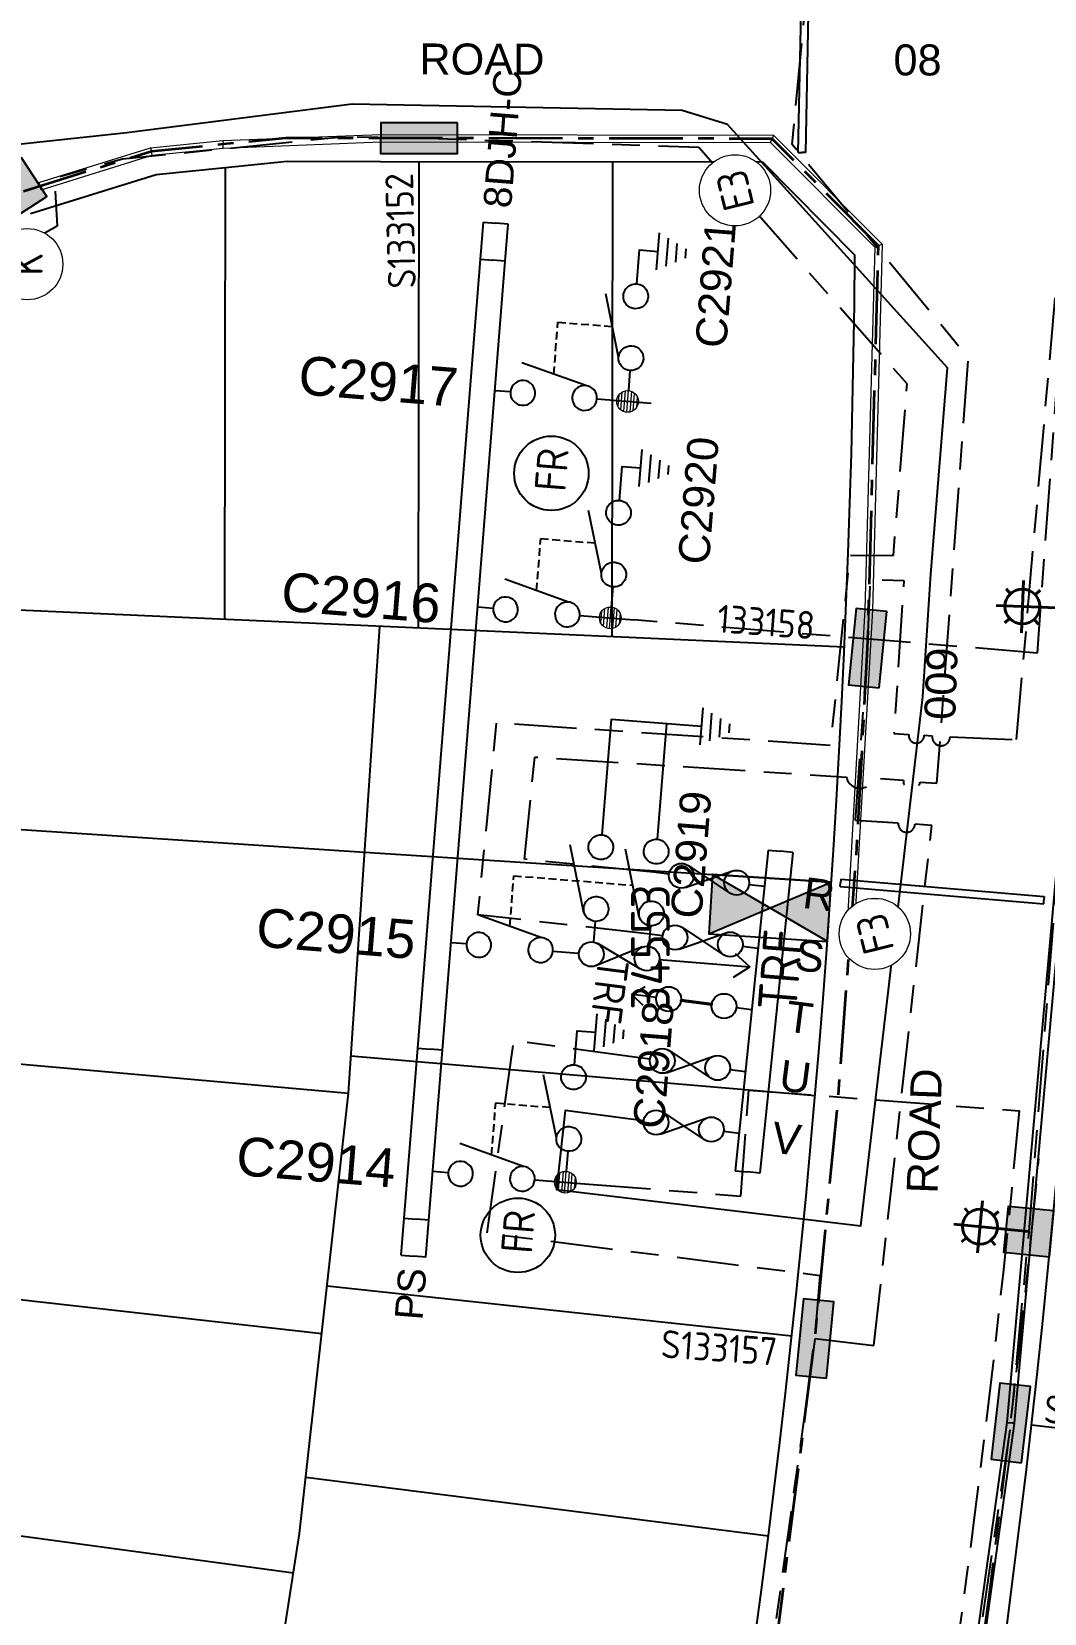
# Model space of a CAD drawing. Extents: x 294483 to 298733, y 6233899 to 6239242.
# Drawn here: x 296331.7 to 296397, y 6236305.3 to 6236407.4 of the extents above; entities that cross this region are included whole.
import ezdxf
from ezdxf.enums import TextEntityAlignment as Align

# ---------------------------------------------------------------- set-up
doc = ezdxf.new("R2010")
doc.units = 0
for name, pattern in [('A', [0]), ('Cable Exist UG', [8.2, 4, -1.2, 1.8, -1.2]), ('CENTERX2', [4, 2.5, -0.5, 0.5, -0.5]), ('DASHED', [0.75, 0.5, -0.25]), ('IECLCENT', [15.5, 9.5, -2, 2, -2])]:
    doc.linetypes.add(name, pattern=pattern)
for name, color, linetype in [('_User Duct ID', 3, 'Continuous'), ('_User_LV_Exist', 7, 'Continuous'), ('Duct_SP_EXT', 7, 'Continuous'), ('Equip_HV_EXT', 7, 'Continuous'), ('Equip_HV_NEW', 2, 'Continuous'), ('Equip_LV_EXT', 7, 'Continuous'), ('Equip_SP_SL_EXT', 7, 'Continuous'), ('Mains_LV_NEW_T84', 2, 'Continuous'), ('Notes', 7, 'Continuous'), ('Notes_LV_MISC', 7, 'Continuous'), ('Sub_LV_EXT', 7, 'Continuous'), ('Sub_SP_EXT', 7, 'Continuous'), ('SupportsUG_SP_LV_SL_EXT', 7, 'Continuous'), ('UG_Details_SP_MISC', 7, 'Continuous')]:
    doc.layers.add(name, color=color, linetype=linetype)
doc.layers.add('Mains_HV_EXT', color=1, linetype='Continuous', lineweight=25, true_color=0xff0000)
doc.styles.add('ARIAL', font='arial.ttf', dxfattribs={"height": 2})
doc.styles.add('COLUMN_LABEL', font='arial.ttf')
doc.styles.add('iecARIAL', font='arial.ttf', dxfattribs={"height": 2})
doc.styles.add('iecISOCP', font='isocp.shx')
doc.styles.add('IESYMBOL1', font='isocp.shx')
doc.styles.add('POLE_LABEL', font='arial.ttf')
doc.styles.get("Standard").update_dxf_attribs({"font": 'isocp.shx'})
doc.styles.add('SWG_LABEL', font='arial.ttf', dxfattribs={"height": 2})
doc.styles.add('SWITCH_LABEL', font='arial.ttf', dxfattribs={"height": 2.5})
doc.linetypes.add('Cable New UG', pattern='A,7,-0.25,["x",Standard,S=2,R=0,X=0.2,Y=-0.8],-2.1', length=9.35)

# ---------------------------------------------------------------- blocks, each defined once
blk = doc.blocks.new('*U20')
for points in [[(0, 0), (-4.18, -0.96), (-3.28, 2.77)], [(0, 0), (3.28, -2.77), (4.18, 0.96)]]:
    blk.add_hatch(color=256).paths.add_polyline_path(points)
for p, q in [((3.28, -2.77), (-3.28, 2.77)), ((-4.18, -0.96), (4.18, 0.96))]:
    blk.add_line(p, q)
blk.add_lwpolyline([(4.18, 0.96), (-3.28, 2.77), (-4.18, -0.96), (3.28, -2.77)], close=True)
for tag, height, flags, p in [('ASSET_NUM', 2.5, 8, (2, 2)), ('STREET_CODE', 0.2, 9, (1.5, 0)), ('CONSTRUCTED_VOLTAGE', 0.2, 9, (1.5, -0.2)), ('NO_PHASES', 0.2, 9, (1.5, -0.4)), ('OPERATING_VOLTAGE', 0.2, 9, (1.5, -0.6)), ('ORIENTATION', 0.2, 9, (1.5, -0.8)), ('OWNED_BY', 0.2, 9, (1.5, -1)), ('SECONDARY_VOLTAGE', 0.2, 9, (1.5, -1.6)), ('STATE', 0.2, 9, (1.5, -1.8)), ('OPERATED_BY', 0.2, 9, (1.5, -1.2)), ('MAINTAINED_BY', 0.2, 9, (1.5, -1.4)), ('PARENT', 0.2, 9, (1.5, -2)), ('SUBSTATION_TYPE', 0.2, 9, (1.5, -2.2)), ('STREETNAME', 0.2, 9, (1.5, -3)), ('USAGE', 0.2, 9, (1.5, -2.4)), ('LEGEND', 0.2, 9, (1.5, -2.6)), ('LOCATION', 0.2, 9, (1.5, -2.8)), ('SUBURB', 0.2, 9, (1.5, -3.2)), ('Z', 0.2, 1, (1.5, -3.6)), ('NOTES', 0.2, 9, (1.5, -3.4))]:
    blk.add_attdef(tag, text='', height=height, dxfattribs=dict(flags=flags)).set_placement(p, align=Align.MIDDLE_LEFT)
blk = doc.blocks.new('SWG_SIE_TRF_NOES_NEW')
for p, q in [((7.01, 0.8), (2.79, 1.95)), ((14.68, 0), (20.54, 0))]:
    blk.add_line(p, q)
at = {"linetype": 'DASHED'}
blk.add_lwpolyline([(4.9, 1.38), (4.9, 4.64), (12.61, 4.64)], dxfattribs=at)
for points in [[(2.2, 0.01), (1.2, 0.01)], [(19.54, -0.75), (20.54, 0), (19.54, 0.75)], [(7.8, 0), (9.45, 0)]]:
    blk.add_lwpolyline(points)
for points in [[(3, -0.79, 1), (3, 0.81, 1)], [(7, -0.8, 1), (7, 0.8, 1)]]:
    blk.add_lwpolyline(points, format="xyb", close=True)
at = {"flags": 1}
blk.add_attdef('Z', (0, 0), '', height=0.2, dxfattribs=at)
at = {"style": 'SWITCH_LABEL', "flags": 9}
blk.add_attdef('STREET_CODE', text='', height=0.2, dxfattribs=at).set_placement((0, -0.2), align=Align.MIDDLE_LEFT)
at = {"flags": 9}
for tag, p in [('SUBURB', (0, -1)), ('ORIENTATION', (0, -0.4)), ('PARENT', (0, -0.6)), ('USAGE', (0, -0.8)), ('STREETNAME', (0, -1.2)), ('LOCATION', (0, -1.4)), ('NOTES', (0, -1.6)), ('OWNED_BY', (0, -1.89)), ('OPERATED_BY', (0, -2.11)), ('MAINTAINED_BY', (0, -2.32))]:
    blk.add_attdef(tag, text='', height=0.2, dxfattribs=at).set_placement(p, align=Align.MIDDLE_LEFT)
blk = doc.blocks.new('SWG_FUSE_NEW')
for points in [[(1.15, 0.72), (4.04, -0.71)], [(1.16, -0.72), (4.04, 0.73)]]:
    blk.add_lwpolyline(points)
for centre in [(0.8, 0), (4.4, 0.01)]:
    blk.add_circle(centre, 0.8)
blk = doc.blocks.new('SWG_SIE_TRF_NEW')
at = {"linetype": 'CENTERX2'}
blk.add_blockref('SWG_SIE_TRF_NOES_NEW', (0, 0), dxfattribs=at)
at = {"linetype": 'CENTERX2', "rotation": 180}
blk.add_blockref('SWG_FUSE_NEW', (14.68, 0), dxfattribs=at)
at = {"style": 'IESYMBOL1'}
blk.add_text('TRF', height=2.5, rotation=89.9826, dxfattribs=at).set_placement((22.51, -0.05), align=Align.MIDDLE_CENTER)
blk = doc.blocks.new('FAULT_INDIC_SE')
blk.add_circle((0, 0), 2.4)
at = {"insert": (-1.15, 1), "char_height": 2, "width": 2.7042, "attachment_point": 1, "style": 'iecISOCP'}
blk.add_mtext('FR', dxfattribs=at)
blk = doc.blocks.new('SWG_SIE_SU_NEW')
blk.add_line((5.81, 0.79), (1.59, 1.94))
at = {"linetype": 'A', "lineweight": 0}
for p, q in [((7.98, 0.35), (7.98, -0.37)), ((8.18, -0.58), (8.18, 0.56)), ((8.38, 0.66), (8.38, -0.68)), ((8.58, -0.71), (8.58, 0.69)), ((8.78, 0.66), (8.78, -0.68)), ((8.98, -0.59), (8.98, 0.56)), ((9.18, 0.35), (9.18, -0.38))]:
    blk.add_line(p, q, dxfattribs=at)
at = {"linetype": 'DASHED'}
blk.add_lwpolyline([(3.7, 1.36), (3.7, 4.73), (7.22, 4.73)], dxfattribs=at)
for points in [[(1, 0), (0, 0)], [(6.6, -0.01), (10.1, -0.01)]]:
    blk.add_lwpolyline(points)
for points in [[(1.8, -0.8, 1), (1.8, 0.8, 1)], [(5.8, -0.81, 1), (5.8, 0.79, 1)]]:
    blk.add_lwpolyline(points, format="xyb", close=True)
at = {"linetype": 'A', "lineweight": 0}
blk.add_circle((8.58, -0.01), 0.7, dxfattribs=at)
at = {"style": 'SWG_LABEL', "flags": 8}
blk.add_attdef('ASSET_NUM', text='', height=2.5, rotation=179.9544, dxfattribs=at).set_placement((-2.4, 0.01), align=Align.MIDDLE_LEFT)
at = {"flags": 1}
blk.add_attdef('Z', (0, 0), '', height=0.2, dxfattribs=at)
at = {"style": 'SWITCH_LABEL', "flags": 9}
blk.add_attdef('STREET_CODE', text='', height=0.2, dxfattribs=at).set_placement((0, 0), align=Align.MIDDLE_LEFT)
at = {"flags": 9}
for tag, p in [('SUBURB', (0, -0.8)), ('STREETNAME', (0, -1)), ('ORIENTATION', (0, -0.2)), ('PARENT', (0, -0.4)), ('USAGE', (0, -0.6)), ('MAINTAINED_BY', (-0.01, -2.05)), ('OWNED_BY', (-0.01, -1.62)), ('OPERATED_BY', (-0.01, -1.84)), ('LOCATION', (0, -1.2)), ('NOTES', (0, -1.4))]:
    blk.add_attdef(tag, text='', height=0.2, dxfattribs=at).set_placement(p, align=Align.MIDDLE_LEFT)
blk = doc.blocks.new('SWG_SIE_ES_NEW')
for p, q in [((-5.79, 0.78), (-1.79, 1.93)), ((0.01, -1.21), (2.41, -1.21)), ((0.31, -1.81), (2.11, -1.81)), ((0.61, -2.41), (1.81, -2.41)), ((0.92, -3.01), (1.52, -3.01))]:
    blk.add_line(p, q)
for points in [[(-5.79, -0.82, -1), (-5.79, 0.78, -1)], [(-1.79, -0.81, -1), (-1.79, 0.79, -1)]]:
    blk.add_lwpolyline(points, format="xyb", close=True)
for points in [[(-6.59, -0.02), (-7.89, -0.02)], [(-0.99, -0.01), (1.21, -0.01), (1.21, -1.21)]]:
    blk.add_lwpolyline(points)
at = {"flags": 1}
blk.add_attdef('Z', (0, 0), '', height=0.2, dxfattribs=at)
at = {"style": 'SWITCH_LABEL', "flags": 9}
blk.add_attdef('STREET_CODE', text='', height=0.2, dxfattribs=at).set_placement((0, -0.2), align=Align.MIDDLE_LEFT)
at = {"flags": 9}
for tag, p in [('SUBURB', (0, -1)), ('ORIENTATION', (0, -0.4)), ('PARENT', (0, -0.6)), ('USAGE', (0, -0.8)), ('STREETNAME', (0, -1.2)), ('LOCATION', (0, -1.4)), ('NOTES', (0, -1.6)), ('OWNED_BY', (0, -1.78)), ('OPERATED_BY', (0, -2.01)), ('MAINTAINED_BY', (0, -2.21))]:
    blk.add_attdef(tag, text='', height=0.2, dxfattribs=at).set_placement(p, align=Align.MIDDLE_LEFT)
at = {"style": 'ARIAL', "flags": 8}
blk.add_attdef('ASSET_NUM', text='', height=2, dxfattribs=at).set_placement((14.3, -5.09), align=Align.MIDDLE_RIGHT)
blk = doc.blocks.new('*U248')
for p, q in [((-1.6, 64.46), (-1.6, 66.86)), ((-1.6, 66.86), (-0.8, 66.86)), ((0, 66.86), (-0.8, 66.86)), ((0, 64.46), (0, 66.86)), ((-1.6, 13.4), (-1.6, 64.46)), ((-1.6, 64.46), (-0.8, 64.46)), ((0, 64.46), (-0.8, 64.46)), ((0, 13.4), (0, 64.46)), ((-1.6, 2.4), (-1.6, 13.4)), ((-1.6, 13.4), (-0.8, 13.4)), ((0, 13.4), (-0.8, 13.4)), ((0, 2.4), (0, 13.4)), ((-1.6, 0), (-1.6, 2.4)), ((-1.6, 2.4), (-0.8, 2.4)), ((0, 2.4), (-0.8, 2.4)), ((0, 0), (0, 2.4)), ((-1.6, 0), (-0.8, 0)), ((0, 0), (-0.8, 0))]:
    blk.add_line(p, q)
at = {"style": 'ARIAL'}
blk.add_attdef('SWG_TYPE', text='', height=1.8, rotation=90, dxfattribs=at).set_placement((-0.8, 67.85), align=Align.MIDDLE_LEFT)
blk.add_attdef('SUB_TYPE', text='', height=1.8, rotation=90, dxfattribs=at).set_placement((-0.8, -0.76), align=Align.MIDDLE_RIGHT)
blk = doc.blocks.new('*U58')
at = {"layer": 'Sub_LV_EXT'}
for p, q in [((-1.6, 0), (-1.6, 20.8)), ((-1.6, 20.8), (-0.8, 20.8)), ((0, 20.8), (-0.8, 20.8)), ((0, 0), (0, 20.8)), ((-1.6, 0), (-0.8, 0)), ((0, 0), (-0.8, 0))]:
    blk.add_line(p, q, dxfattribs=at)
blk = doc.blocks.new('LV_UG_DFUSE_CLOSED_EXT')
for points in [[(1, 0), (0, 0)], [(5.04, 0.73), (2.16, -0.72)], [(5.05, -0.71), (2.16, 0.72)], [(6.2, 0.01), (7.2, 0.01)]]:
    blk.add_lwpolyline(points)
for centre in [(1.8, 0), (5.4, 0.01)]:
    blk.add_circle(centre, 0.8)
at = {"flags": 1}
blk.add_attdef('Z', (0, 0), '', height=0.2, dxfattribs=at)
at = {"flags": 9}
for tag, p in [('ACTUAL_STATUS', (0, 0)), ('STATE', (0, -1)), ('CONSTRUCTED_VOLTAGE', (0, -0.2)), ('NO_PHASES', (0, -0.4)), ('OPERATING_VOLTAGE', (0, -0.6)), ('ORIENTATION', (0, -0.8)), ('SWITCH_TYPE', (0, -1.2)), ('USAGE', (0, -1.4)), ('NOTES', (0, -1.6))]:
    blk.add_attdef(tag, text='', height=0.2, dxfattribs=at).set_placement(p, align=Align.MIDDLE_LEFT)
blk = doc.blocks.new('TX_LINK_EXT')
h = blk.add_hatch(color=256)
edge = h.paths.add_edge_path()
edge.add_line((2.6, 0.05), (4.6, 0.05))
edge.add_arc((5.4, 0.01), 0.8, 177.2353, 184.4027)
edge.add_line((4.6, -0.05), (2.6, -0.05))
edge.add_arc((1.8, 0), 0.8, 356.4167, 363.5833)
for points in [[(1, 0), (0, 0)], [(2.6, 0.05), (4.6, 0.05)], [(6.2, 0.01), (7.2, 0.01)], [(2.6, -0.05), (4.6, -0.05)]]:
    blk.add_lwpolyline(points)
for centre in [(1.8, 0), (5.4, 0.01)]:
    blk.add_circle(centre, 0.8)
for centre, start, end in [((1.8, 0), 356.4167, 3.5833), ((5.4, 0.01), 177.2353, 184.4027)]:
    blk.add_arc(centre, 0.8, start, end)
at = {"layer": 'Sub_LV_EXT'}
blk.add_line((7.2, 0.01), (7.8, 0.01), dxfattribs=at)
blk.add_lwpolyline([(7, -0.59), (7.8, 0.01), (7, 0.61)], dxfattribs=at)
at = {"flags": 1}
blk.add_attdef('Z', (0, 0), '', height=0.2, dxfattribs=at)
at = {"layer": 'Sub_LV_EXT', "color": 7, "style": 'IESYMBOL1'}
blk.add_text('TRF', height=2, rotation=90, dxfattribs=at).set_placement((9.24, 0.01), align=Align.MIDDLE_CENTER)
at = {"layer": 'Sub_LV_EXT', "flags": 1}
for tag, p in [('USAGE', (2.14, -1.14)), ('ORIENTATION', (2.14, -1.53)), ('NOTES', (2.14, -3.07))]:
    blk.add_attdef(tag, p, '', height=0.2, dxfattribs=at)
blk = doc.blocks.new('A$C6A257EA7')
at = {"layer": 'Notes_LV_MISC', "linetype": 'Cable Exist UG', "ltscale": 0.5, "rotation": 112.1327533608355}
for name, p in [('TX_LINK_EXT', (-10.36, 7.55)), ('LV_UG_DFUSE_CLOSED_EXT', (-3.03, 10.75)), ('LV_UG_DFUSE_CLOSED_EXT', (-6.7, 9.15)), ('LV_UG_DFUSE_CLOSED_EXT', (-14.03, 5.94)), ('LV_UG_DFUSE_CLOSED_EXT', (-17.69, 4.34))]:
    blk.add_blockref(name, p, dxfattribs=at)
at = {"layer": 'Notes_LV_MISC', "linetype": 'Cable Exist UG', "rotation": 113.6057912680974}
blk.add_blockref('*U58', (-0.87, 11.69), dxfattribs=at)
at = {"layer": 'Notes_LV_MISC', "char_height": 2, "width": 1.1319, "attachment_point": 1, "rotation": 292.1328, "style": 'iecARIAL'}
for s, insert in [('R', (-1.2, 8.74)), ('S', (-4.93, 7.22)), ('T', (-8.68, 5.78)), ('U', (-12.2, 4.27)), ('V', (-15.93, 2.74))]:
    blk.add_mtext(s, dxfattribs=dict(at, insert=insert))
blk = doc.blocks.new('COLUMN_EXT')
blk.add_hatch(color=256).paths.add_polyline_path([(-1.49, 1.48), (-1.49, -1.49), (1.48, -1.49), (1.48, 1.48)])
blk.add_lwpolyline([(-1.49, -1.49), (1.48, -1.49), (1.48, 1.48), (-1.49, 1.48)], close=True)
for tag, height, style, flags, p in [('ASSET_NUM', 2.5, 'COLUMN_LABEL', 8, (2, 2)), ('STRUCTURE_PLANT_NUMBER', 0.2, 'POLE_LABEL', 9, (1.81, 0.03)), ('STREET_CODE', 0.2, 'COLUMN_LABEL', 9, (1.81, -0.2))]:
    blk.add_attdef(tag, text='', height=height, dxfattribs=dict(style=style, flags=flags)).set_placement(p, align=Align.MIDDLE_LEFT)
at = {"flags": 9}
for tag, p in [('COLUMN_TYPE', (1.81, -0.4)), ('OWNED_BY', (1.81, -0.6)), ('STATE', (1.81, -0.8)), ('USAGE', (1.81, -1)), ('LEGEND', (1.81, -1.2)), ('LOCATION', (1.81, -1.4)), ('STREETNAME', (1.81, -1.6)), ('SUBURB', (1.81, -1.8)), ('NOTES', (1.81, -2))]:
    blk.add_attdef(tag, text='', height=0.2, dxfattribs=at).set_placement(p, align=Align.MIDDLE_LEFT)
at = {"flags": 1}
blk.add_attdef('Z', (1.81, -2.35), '', height=0.2, dxfattribs=at)
blk = doc.blocks.new('*U148')
blk.add_hatch(color=256).paths.add_polyline_path([(-2.475, 0.99), (-2.475, -0.99), (2.475, -0.99), (2.475, 0.99)])
blk.add_lwpolyline([(-2.475, -0.99), (2.475, -0.99), (2.475, 0.99), (-2.475, 0.99)], close=True)
at = {"style": 'iecARIAL', "flags": 8}
blk.add_attdef('ASSET_NUM', (1.5, 3.5), '', height=2.5, dxfattribs=at)
for tag, p, flags in [('OWNED_BY', (0, -0.2), 9), ('STATE', (0, -0.4), 9), ('SUPPORT_TYPE', (0, -0.6), 9), ('USAGE', (0, -0.8), 9), ('LEGEND', (0, -1), 9), ('LOCATION', (0, -1.2), 9), ('STREETNAME', (0, -1.8), 9), ('SUBURB', (0, -2), 1), ('NOTES', (0, -1.4), 9), ('PARENT', (0, -1.6), 9)]:
    blk.add_attdef(tag, p, '', height=0.2, dxfattribs=dict(flags=flags))
blk = doc.blocks.new('*U18')
at = {"lineweight": 40}
for p, q in [((2.17, 4.25), (4.74, 0.56)), ((3.82, 4.43), (3.72, 3.88)), ((1.43, 2.77), (1.98, 2.67)), ((1.61, 1.12), (5.3, 3.69)), ((0, 0), (2.23, 1.55)), ((5.49, 2.04), (4.93, 2.14)), ((3.09, 0.37), (3.19, 0.93))]:
    blk.add_line(p, q, dxfattribs=at)
blk.add_circle((3.46, 2.4), 1.5, dxfattribs=at)
at = {"style": 'iecARIAL', "flags": 8}
blk.add_attdef('ASSET_NUM', (1.5, 1.5), '', height=2.5, dxfattribs=at)
for tag, p, height, flags in [('CONSTRUCTED_VOLTAGE', (0.98, -0.65), 0.2, 9), ('CONTROL_TYPE', (0.98, -0.85), 0.2, 9), ('LANTERN_PURPOSE', (0.98, -1.05), 0.2, 9), ('LANTERN_TYPE', (0.98, -1.25), 0.2, 9), ('NO_PHASES', (0.98, -1.45), 0.2, 9), ('LNUMBER', (2.18, -3.25), 2.5, 8), ('STATE', (0.98, -2.25), 0.2, 9), ('OPERATING_VOLTAGE', (0.98, -1.65), 0.2, 9), ('ORIENTATION', (0.98, -1.85), 0.2, 9), ('OWNED_BY', (0.98, -2.05), 0.2, 9), ('USAGE', (0.98, -2.45), 0.2, 9), ('CEXIST', (0.98, -2.65), 0.2, 9), ('CNEW', (0.98, -2.85), 0.2, 9), ('CNUMBER', (0.98, -3.05), 0.2, 9), ('CREMOVE', (0.98, -3.25), 0.2, 9), ('CREPLACE', (0.98, -3.45), 0.2, 9), ('LKINGHEIGHT', (0.98, -3.65), 0.2, 9), ('LBRACKET', (0.98, -3.85), 0.2, 9), ('LBRACKETVOCAB', (0.98, -4.05), 0.2, 9), ('LCATEGORY', (0.98, -4.25), 0.2, 9), ('LCHARGE1', (0.98, -4.45), 0.2, 9), ('LCHARGE1PERCENT', (0.98, -4.65), 0.2, 9), ('LCHARGE2', (0.98, -4.85), 0.2, 9), ('LCHARGE2PERCENT', (0.98, -5.05), 0.2, 9), ('LCHARGE3', (0.98, -5.25), 0.2, 9), ('LCHARGE3PERCENT', (0.98, -5.45), 0.2, 9), ('LEXIST', (0.98, -5.65), 0.2, 9), ('LLAMP', (0.98, -5.85), 0.2, 9), ('LLAMPVOCAB', (0.98, -6.05), 0.2, 9), ('LMAST', (0.98, -6.25), 0.2, 9), ('LMASTVOCAB', (0.98, -6.45), 0.2, 9), ('LNEW', (0.98, -6.65), 0.2, 9), ('LANTNUMBER', (0.98, -6.85), 0.2, 9), ('LOUTREACH', (0.98, -7.25), 0.2, 9), ('LOUTREACHVOCAB', (0.98, -7.45), 0.2, 9), ('LRATECODE', (0.98, -7.65), 0.2, 9), ('LREMOVE', (0.98, -7.85), 0.2, 9), ('LREPLACE', (0.98, -8.05), 0.2, 9), ('LTYPE', (0.98, -8.25), 0.2, 9), ('STREETNAME', (0.98, -9.25), 0.2, 9), ('SUBURB', (0.98, -9.45), 0.2, 1), ('LTYPEVOCAB', (0.98, -8.45), 0.2, 9), ('LEGEND', (0.98, -8.65), 0.2, 9), ('LOCATION', (0.98, -8.85), 0.2, 9), ('NOTES', (0.98, -9.05), 0.2, 9)]:
    blk.add_attdef(tag, p, '', height=height, dxfattribs=dict(flags=flags))
blk = doc.blocks.new('*U149')
blk.add_hatch(color=256).paths.add_polyline_path([(-2.475, 0.99), (-2.475, -0.99), (2.475, -0.99), (2.475, 0.99)])
blk.add_lwpolyline([(-2.475, -0.99), (2.475, -0.99), (2.475, 0.99), (-2.475, 0.99)], close=True)
at = {"style": 'iecARIAL', "flags": 8}
blk.add_attdef('ASSET_NUM', (1.5, 3.5), '', height=2.5, dxfattribs=at)
for tag, p, flags in [('OWNED_BY', (0, -0.2), 9), ('STATE', (0, -0.4), 9), ('SUPPORT_TYPE', (0, -0.6), 9), ('USAGE', (0, -0.8), 9), ('LEGEND', (0, -1), 9), ('LOCATION', (0, -1.2), 9), ('STREETNAME', (0, -1.8), 9), ('SUBURB', (0, -2), 1), ('NOTES', (0, -1.4), 9), ('PARENT', (0, -1.6), 9)]:
    blk.add_attdef(tag, p, '', height=0.2, dxfattribs=dict(flags=flags))
blk = doc.blocks.new('*U152')
blk.add_hatch(color=256).paths.add_polyline_path([(-2.475, 0.99), (-2.475, -0.99), (2.475, -0.99), (2.475, 0.99)])
blk.add_lwpolyline([(-2.475, -0.99), (2.475, -0.99), (2.475, 0.99), (-2.475, 0.99)], close=True)
at = {"style": 'iecARIAL', "flags": 8}
blk.add_attdef('ASSET_NUM', (1.5, 3.5), '', height=2.5, dxfattribs=at)
for tag, p, flags in [('OWNED_BY', (0, -0.2), 9), ('STATE', (0, -0.4), 9), ('SUPPORT_TYPE', (0, -0.6), 9), ('USAGE', (0, -0.8), 9), ('LEGEND', (0, -1), 9), ('LOCATION', (0, -1.2), 9), ('STREETNAME', (0, -1.8), 9), ('SUBURB', (0, -2), 1), ('NOTES', (0, -1.4), 9), ('PARENT', (0, -1.6), 9)]:
    blk.add_attdef(tag, p, '', height=0.2, dxfattribs=dict(flags=flags))
blk = doc.blocks.new('DUCT_INDICATOR')
at = {"color": 7, "lineweight": 9}
blk.add_attdef('CODE', text='', height=1.8, dxfattribs=at).set_placement((-4.4, 4.91), align=Align.MIDDLE_CENTER)
at = {"color": 7, "linetype": 'Continuous'}
blk.add_wipeout([(0, 2.87), (-0.98, 2.7), (-1.6, 2.39), (-2.18, 1.88), (-2.67, 1.06), (-2.87, 0), (-2.74, -0.87), (-2.4, -1.58), (-1.97, -2.09), (-1.13, -2.64), (-0.48, -2.83), (0.75, -2.78), (1.67, -2.34), (2.39, -1.59), (2.69, -1), (2.84, -0.42), (2.87, 0), (2.82, 0.56), (2.68, 1.05), (2.49, 1.44), (2.19, 1.86), (1.81, 2.23), (1.32, 2.55), (0.85, 2.75)], dxfattribs=at)
at = {"color": 7, "lineweight": 18}
blk.add_circle((0, 0), 2.87, dxfattribs=at)
at = {"color": 7, "lineweight": 9, "flags": 1}
blk.add_attdef('Z', (0, 0), '', height=0.2, dxfattribs=at)
blk = doc.blocks.new('SWG_SIE_TRS_ES_1_NEW')
for p, q in [((-6.1, 4.33), (-1.8, 5.55)), ((-6.1, 0.75), (-1.8, 1.97)), ((5.3, -2.29), (7.7, -2.29)), ((5.6, -2.89), (7.4, -2.89)), ((5.9, -3.49), (7.1, -3.49)), ((6.21, -4.09), (6.81, -4.09))]:
    blk.add_line(p, q)
for points in [[(-5.79, 2.76, -1), (-5.79, 4.36, -1)], [(-1.79, 2.77, -1), (-1.79, 4.37, -1)], [(-5.79, -0.82, -1), (-5.79, 0.78, -1)], [(-1.79, -0.81, -1), (-1.79, 0.79, -1)]]:
    blk.add_lwpolyline(points, format="xyb", close=True)
for points in [[(-6.59, 3.56), (-7.89, 3.56)], [(6.5, 3.57), (-0.99, 3.57)], [(6.5, 3.57), (6.5, -2.29)], [(-6.59, -0.02), (-7.89, -0.02)], [(6.5, -0.01), (-0.99, -0.01)]]:
    blk.add_lwpolyline(points)
at = {"flags": 1}
blk.add_attdef('Z', (0, 0), '', height=0.2, dxfattribs=at)
at = {"style": 'SWG_LABEL', "flags": 8}
blk.add_attdef('ASSET_NUM', text='', height=2.5, dxfattribs=at).set_placement((-1.81, -2.26), align=Align.MIDDLE_CENTER)
at = {"style": 'SWITCH_LABEL', "flags": 9}
blk.add_attdef('STREET_CODE', text='', height=0.2, dxfattribs=at).set_placement((0, -0.2), align=Align.MIDDLE_LEFT)
at = {"flags": 9}
for tag, p in [('SUBURB', (0, -1)), ('ORIENTATION', (0, -0.4)), ('PARENT', (0, -0.6)), ('USAGE', (0, -0.8)), ('STREETNAME', (0, -1.2)), ('LOCATION', (0, -1.4)), ('NOTES', (0, -1.6)), ('OPERATED_BY', (0.01, -2.03)), ('OWNED_BY', (0.01, -1.8)), ('MAINTAINED_BY', (0, -2.23))]:
    blk.add_attdef(tag, text='', height=0.2, dxfattribs=at).set_placement(p, align=Align.MIDDLE_LEFT)

msp = doc.modelspace()

# ---------------------------------------------------------------- linework, layer by layer
at = {"layer": '_User_LV_Exist', "color": 7, "linetype": 'Cable Exist UG'}
for p, q in [((296384.82896, 6236356.47057), (296385.61717, 6236367.5869)), ((296389.26524, 6236361.96908), (296389.78203, 6236361.93761)), ((296387.59261, 6236356.29459), (296384.82896, 6236356.47057)), ((296386.0211, 6236322.59285), (296389.75273, 6236356.15704)), ((296389.75273, 6236356.15704), (296388.67267, 6236356.22582)), ((296382.21708, 6236323.05695), (296386.0211, 6236322.59285))]:
    msp.add_line(p, q, dxfattribs=at)
at = {"layer": '_User_LV_Exist', "color": 7, "linetype": 'Cable Exist UG', "flags": 128}
msp.add_lwpolyline([(296371.81547, 6236353.1299), (296363.48508, 6236353.96897), (296364.14948, 6236360.56525), (296384.25539, 6236359.27323, 0.801693562), (296385.99075, 6236359.22029), (296387.92532, 6236359.07302, 1.02556769), (296388.99478, 6236358.93952), (296390.08815, 6236358.88573), (296392.10898, 6236386.31171), (296380.7429, 6236400.09019), (296382.02921, 6236413.4511)], format="xyb", dxfattribs=at)
for points in [[(296356.68479, 6236400.48852), (296351.74839, 6236400.56029), (296337.55638, 6236399.13036), (296333.17191, 6236397.91239), (296333.3435, 6236394.81986), (296321.01115, 6236387.7247), (296322.10891, 6236356.53343), (296320.66563, 6236345.69791), (296324.08423, 6236343.78312), (296323.7035, 6236338.88476), (296319.79397, 6236337.76347), (296316.99042, 6236312.24364), (296314.3768, 6236292.92813), (296316.44357, 6236291.30388), (296315.60981, 6236284.07351), (296311.44374, 6236282.8653), (296307.34509, 6236261.15654)], [(296371.40639, 6236349.1522), (296360.48683, 6236350.39384), (296361.68222, 6236362.78291), (296383.2413, 6236361.34044), (296384.48625, 6236373.59708), (296387.28358, 6236373.56588), (296388.16415, 6236384.6526), (296374.72204, 6236399.89859), (296356.68479, 6236400.48852)], [(296417.75215, 6236400.37597), (296415.06901, 6236398.34237), (296403.28188, 6236398.62862), (296399.97, 6236395.99083), (296398.75326, 6236370.15077), (296398.14684, 6236356.99651), (296396.00462, 6236329.95676), (296394.8448, 6236317.60885), (296388.42777, 6236273.35517), (296386.04446, 6236261.2686), (296383.68885, 6236248.96622), (296377.33703, 6236222.38799), (296373.6341, 6236208.16134), (296373.6341, 6236208.16134)], [(296385.61717, 6236367.5869), (296385.79679, 6236372.0163), (296387.95676, 6236371.96261), (296387.31494, 6236362.08511), (296388.26916, 6236362.01578)], [(296370.58823, 6236341.1968), (296362.77679, 6236342.27733), (296361.05797, 6236329.85144), (296382.5321, 6236327.12556), (296382.21708, 6236323.05695), (296376.89246, 6236284.42241), (296371.24739, 6236253.73433), (296365.45574, 6236228.37834), (296355.06109, 6236190.90136)]]:
    msp.add_lwpolyline(points, dxfattribs=at)
at = {"layer": '_User_LV_Exist', "color": 7, "linetype": 'Cable Exist UG'}
msp.add_lwpolyline([(296390.93214, 6236361.87396), (296395.22393, 6236361.68967), (296398.31682, 6236397.21637), (296402.41229, 6236400.58497), (296417.75215, 6236400.37597)], dxfattribs=at)
for centre, radius, start, end in [((296388.7659, 6236361.96458), 0.49936, 174.1148427, 0.5158537), ((296390.35544, 6236361.87608), 0.5767, 173.874859, 359.7897413), ((296388.13234, 6236356.2555), 0.54114, 175.8575305, 356.8555085)]:
    msp.add_arc(centre, radius, start, end, dxfattribs=at)
at = {"layer": 'Duct_SP_EXT'}
for p, q in [((296381.14649, 6236399.56641), (296381.4103, 6236412.69798)), ((296381.62639, 6236399.55677), (296381.89021, 6236412.68833)), ((296381.14649, 6236399.56641), (296381.38644, 6236399.56159)), ((296381.62639, 6236399.55677), (296381.38644, 6236399.56159)), ((296383.84425, 6236352.20569), (296383.86447, 6236352.44484)), ((296383.84425, 6236352.20569), (296396.9716, 6236351.09547)), ((296383.8847, 6236352.68399), (296383.86447, 6236352.44484)), ((296383.8847, 6236352.68399), (296397.01205, 6236351.57376)), ((296396.9716, 6236351.09547), (296396.99183, 6236351.33462)), ((296397.01205, 6236351.57376), (296396.99183, 6236351.33462))]:
    msp.add_line(p, q, dxfattribs=at)
at = {"layer": 'Duct_SP_EXT', "lineweight": 0, "ltscale": 5}
for p, q in [((296332.17188, 6236397.62294), (296339.37392, 6236399.86896)), ((296339.37392, 6236399.86896), (296344.02605, 6236400.33471)), ((296339.37392, 6236399.86896), (296339.4221, 6236399.63258)), ((296339.47027, 6236399.3962), (296344.05936, 6236399.85565)), ((296344.02605, 6236400.33471), (296354.20528, 6236400.73218)), ((296344.02605, 6236400.33471), (296344.04271, 6236400.09518)), ((296344.05936, 6236399.85565), (296344.04271, 6236400.09518)), ((296344.05936, 6236399.85565), (296354.2143, 6236400.25217)), ((296354.20528, 6236400.73218), (296379.55641, 6236400.69474)), ((296354.20528, 6236400.73218), (296354.20979, 6236400.49218)), ((296354.2143, 6236400.25217), (296354.20979, 6236400.49218)), ((296354.2143, 6236400.25217), (296379.35639, 6236400.21503)), ((296379.35639, 6236400.21503), (296379.4564, 6236400.45488)), ((296379.35639, 6236400.21503), (296386.07572, 6236393.45235)), ((296379.55641, 6236400.69474), (296379.4564, 6236400.45488)), ((296379.55641, 6236400.69474), (296386.56109, 6236393.64486)), ((296332.31479, 6236397.16471), (296339.47027, 6236399.3962)), ((296339.47027, 6236399.3962), (296339.4221, 6236399.63258)), ((296332.17188, 6236397.62294), (296332.24333, 6236397.39383)), ((296332.31479, 6236397.16471), (296332.24333, 6236397.39383)), ((296386.56109, 6236393.64486), (296385.924, 6236370.05783)), ((296386.56109, 6236393.64486), (296386.3184, 6236393.54861)), ((296386.07572, 6236393.45235), (296385.44437, 6236370.07784)), ((296386.07572, 6236393.45235), (296386.3184, 6236393.54861)), ((296385.44437, 6236370.07784), (296384.23394, 6236348.6363)), ((296385.924, 6236370.05783), (296384.71318, 6236348.60924)), ((296385.44437, 6236370.07784), (296385.68418, 6236370.06783)), ((296385.924, 6236370.05783), (296385.68418, 6236370.06783)), ((296384.23394, 6236348.6363), (296384.47356, 6236348.62277)), ((296384.71318, 6236348.60924), (296384.47356, 6236348.62277))]:
    msp.add_line(p, q, dxfattribs=at)
at = {"layer": 'Mains_HV_EXT', "color": 0, "linetype": 'Cable Exist UG'}
for p, q in [((296398.54037, 6236394.87406), (296396.5503, 6236367.27214)), ((296396.5503, 6236367.27214), (296370.5357, 6236369.42315)), ((296370.5357, 6236369.42315), (296370.5357, 6236369.42315)), ((296370.5357, 6236369.42315), (296370.5357, 6236369.42315)), ((296377.43164, 6236332.24473), (296377.95665, 6236339.08043)), ((296377.95665, 6236339.08043), (296395.41279, 6236337.73971)), ((296367.63583, 6236333.015), (296377.43164, 6236332.24473))]:
    msp.add_line(p, q, dxfattribs=at)
msp.add_arc((295647.90843, 6236406.91574), 750.6984, 341.90952225, 354.7127561, dxfattribs=at)
at = {"layer": 'Mains_LV_NEW_T84', "color": 170, "linetype": 'Cable New UG', "ltscale": 0.75}
msp.add_lwpolyline([(296370.17913, 6236337.21889), (296366.11407, 6236337.7693), (296365.55426, 6236332.66341), (296385.17753, 6236330.33357), (296389.17805, 6236364.45746), (296389.68521, 6236372.36797), (296390.76282, 6236385.67192), (296376.57041, 6236401.37319), (296373.65922, 6236402.27575), (296352.37901, 6236402.6826), (296337.8431, 6236400.84039), (296325.40878, 6236399.49537), (296326.20489, 6236418.83913), (296320.00142, 6236426.61566), (296319.52919, 6236436.20036), (296322.69631, 6236438.98913), (296321.09624, 6236455.68155), (296320.28563, 6236466.03867), (296326.36477, 6236473.29671), (296350.97147, 6236476.0143), (296350.97147, 6236476.0143), (296472.78496, 6236476.0171), (296482.22574, 6236476.11016), (296482.10231, 6236487.30337)], dxfattribs=at)
at = {"layer": 'Notes'}
for p, q in [((296354.19272, 6236398.9922), (296378.83134, 6236398.9558)), ((296356.64824, 6236368.8801), (296356.69272, 6236398.9922)), ((296369.14743, 6236368.31936), (296369.1927, 6236398.97004)), ((296378.83134, 6236398.9558), (296384.80161, 6236392.94702)), ((296344.14906, 6236369.44078), (296344.19213, 6236398.60264)), ((296384.11827, 6236367.64786), (296324.17855, 6236370.3366)), ((296323.40326, 6236356.39841), (296353.17036, 6236354.42183)), ((296353.17161, 6236354.42174), (296383.27654, 6236352.50019)), ((296322.24599, 6236341.54656), (296352.12666, 6236338.87342)), ((296352.28912, 6236341.29372), (296382.22847, 6236338.72293)), ((296320.74867, 6236326.72514), (296350.41235, 6236323.38458)), ((296350.75283, 6236326.46081), (296380.72619, 6236323.22349)), ((296425.99287, 6236314.06773), (296396.18488, 6236317.4565)), ((296349.38576, 6236314.10935), (296379.21486, 6236310.33489)), ((296348.5848, 6236307.90975), (296318.91209, 6236311.94192))]:
    msp.add_line(p, q, dxfattribs=at)
at = {"layer": 'Notes', "linetype": 'IECLCENT', "lineweight": 35, "ltscale": 0.5, "flags": 128}
for points in [[(296386.3184, 6236393.54861), (296379.4564, 6236400.45488), (296348.09819, 6236400.5012), (296344.04271, 6236400.09518), (296339.4221, 6236399.63258), (296331.17041, 6236397.05923)], [(296309.96411, 6236197.98583), (296346.2891, 6236185.88086), (296354.90354, 6236190.29685), (296362.21739, 6236215.79965), (296365.45574, 6236228.37834), (296368.46687, 6236241.02744), (296371.24739, 6236253.73433), (296375.21, 6236274.15519), (296376.89246, 6236284.42241), (296378.95322, 6236297.26303), (296382.21708, 6236323.05695), (296383.72306, 6236338.59459), (296384.88655, 6236354.14123), (296385.61717, 6236367.5869), (296386.3184, 6236393.54861)]]:
    msp.add_lwpolyline(points, dxfattribs=at)
at = {"layer": 'Notes', "flags": 128}
for points in [[(296344.19213, 6236398.60264), (296348.17199, 6236399.00109), (296354.19272, 6236398.9922)], [(296331.61698, 6236395.62724), (296339.72317, 6236398.15523), (296344.19213, 6236398.60264)], [(296331.78166, 6236223.91832), (296338.00629, 6236249.13424), (296344.19808, 6236279.67978), (296348.98372, 6236310.47696), (296352.12666, 6236338.87342), (296354.14841, 6236368.99223)]]:
    msp.add_lwpolyline(points, dxfattribs=at)
at = {"layer": 'Notes'}
for radius, start, end in [(710, 342.95395673, 359.47403085), (726, 342.92345107, 359.48375734)]:
    msp.add_arc((295674.83152, 6236399.46465), radius, start, end, dxfattribs=at)
at = {"layer": 'UG_Details_SP_MISC', "ltscale": 0.5}
for p, q in [((296394.60577, 6236317.63035), (296398.14728, 6236357.00282)), ((296395.08384, 6236317.58735), (296398.62625, 6236356.96985)), ((296390.48035, 6236287.85011), (296394.60707, 6236317.64178)), ((296390.95461, 6236287.77554), (296395.08253, 6236317.57592)), ((296394.60577, 6236317.63035), (296394.8448, 6236317.60885)), ((296394.60707, 6236317.64178), (296394.8448, 6236317.60885)), ((296395.08384, 6236317.58735), (296394.8448, 6236317.60885)), ((296395.08253, 6236317.57592), (296394.8448, 6236317.60885))]:
    msp.add_line(p, q, dxfattribs=at)
at = {"layer": 'UG_Details_SP_MISC', "color": 7, "linetype": 'Cable Exist UG', "flags": 128}
msp.add_lwpolyline([(296371.66975, 6236177.4326), (296367.21794, 6236186.12162), (296373.6236, 6236208.17982, 0.04259666), (296396.66467, 6236334.64713, 0.044878978)], format="xyb", dxfattribs=at)

# ---------------------------------------------------------------- block references
at = {"layer": 'Equip_HV_EXT', "linetype": 'Cable Exist UG', "ltscale": 0.5, "rotation": 355.4460362207052}
msp.add_blockref('*U248', (296357.12862, 6236328.3041), dxfattribs=at).add_auto_attribs({'SUB_TYPE': 'PS', 'SWG_TYPE': '8DJH-C'})
at = {"layer": 'Equip_HV_EXT', "linetype": 'Cable Exist UG', "ltscale": 0.5}
ref = msp.add_blockref('SWG_SIE_ES_NEW', (296370.79323, 6236392.07365), dxfattribs=dict(at, rotation=85.44603622122956))
ref.add_attrib('ASSET_NUM', 'C2921', dxfattribs={"layer": '0', "height": 2, "rotation": 85.4460362, "style": 'ARIAL'}).set_placement((296376.1432, 6236395.1833), align=Align.MIDDLE_RIGHT)
ref = msp.add_blockref('SWG_SIE_SU_NEW', (296361.58076, 6236384.2009), dxfattribs=dict(at, zscale=0.0254, rotation=355.4460362212295))
ref.add_attrib('ASSET_NUM', 'C2917', dxfattribs={"layer": '0', "height": 2.5, "rotation": 355.4004101, "style": 'SWG_LABEL', "oblique": 360}).set_placement((296359.18926, 6236384.40299), align=Align.MIDDLE_RIGHT)
at = {"layer": 'Equip_HV_EXT', "linetype": 'Cable Exist UG', "ltscale": 0.5, "rotation": 85.44603622122956}
for p in [(296365.22325, 6236378.87056), (296363.05921, 6236329.71227)]:
    msp.add_blockref('FAULT_INDIC_SE', p, dxfattribs=at)
at = {"layer": 'Equip_HV_EXT', "linetype": 'Cable Exist UG', "ltscale": 0.5}
ref = msp.add_blockref('SWG_SIE_ES_NEW', (296369.68098, 6236378.10936), dxfattribs=dict(at, rotation=85.44603622122956))
ref.add_attrib('ASSET_NUM', 'C2920', dxfattribs={"layer": '0', "height": 2, "rotation": 85.4460362, "style": 'ARIAL'}).set_placement((296375.03095, 6236381.21901), align=Align.MIDDLE_RIGHT)
ref = msp.add_blockref('SWG_SIE_SU_NEW', (296360.46852, 6236370.23661), dxfattribs=dict(at, zscale=0.0254, rotation=355.4460362212295))
ref.add_attrib('ASSET_NUM', 'C2916', dxfattribs={"layer": '0', "height": 2.5, "rotation": 355.4004101, "style": 'SWG_LABEL', "oblique": 360}).set_placement((296358.07701, 6236370.4387), align=Align.MIDDLE_RIGHT)
ref = msp.add_blockref('SWG_SIE_TRF_NEW', (296357.54748, 6236348.67254), dxfattribs=dict(at, rotation=355.4460362212295))
ref.add_attrib('ASSET_NUM', 'C2915', dxfattribs={"layer": '0', "height": 2.5, "rotation": 355.4004101, "style": 'SWG_LABEL'}).set_placement((296356.46328, 6236348.77826), align=Align.MIDDLE_RIGHT)
ref = msp.add_blockref('SWG_SIE_TRF_NEW', (296357.54748, 6236348.67254), dxfattribs=dict(at, rotation=355.4460362212295))
ref.add_attrib('ASSET_NUM', 'C2915', dxfattribs={"layer": '0', "height": 2.5, "rotation": 355.4004101, "style": 'SWG_LABEL'}).set_placement((296356.46328, 6236348.77826), align=Align.MIDDLE_RIGHT)
ref = msp.add_blockref('SWG_SIE_ES_NEW', (296366.78111, 6236341.7012), dxfattribs=dict(at, rotation=85.44603622122956))
ref.add_attrib('ASSET_NUM', 'C2918', dxfattribs={"layer": '0', "height": 2, "rotation": 85.4460362, "style": 'ARIAL'}).set_placement((296372.13108, 6236344.81086), align=Align.MIDDLE_RIGHT)
ref = msp.add_blockref('SWG_SIE_SU_NEW', (296357.56865, 6236333.82846), dxfattribs=dict(at, zscale=0.0254, rotation=355.4460362212295))
ref.add_attrib('ASSET_NUM', 'C2914', dxfattribs={"layer": '0', "height": 2.5, "rotation": 355.4004101, "style": 'SWG_LABEL', "oblique": 360}).set_placement((296355.17715, 6236334.03055), align=Align.MIDDLE_RIGHT)
at = {"layer": 'Equip_HV_NEW', "linetype": 'CENTERX2'}
ref = msp.add_blockref('SWG_SIE_TRS_ES_1_NEW', (296372.11089, 6236356.25319), dxfattribs=dict(at, rotation=85.44603622375558))
ref.add_attrib('ASSET_NUM', 'C2919', dxfattribs={"layer": '0', "height": 2, "rotation": 85.4460236, "style": 'SWG_LABEL'}).set_placement((296374.22379, 6236354.2667), align=Align.MIDDLE_CENTER)
at = {"layer": 'Equip_LV_EXT'}
ref = msp.add_blockref('*U152', (296356.68479, 6236400.48852), dxfattribs=dict(at, rotation=179.9153667020584))
ref.add_attrib('ASSET_NUM', 'S133152', dxfattribs={"layer": '0', "height": 1.8, "rotation": 91.4625613}).set_placement((296355.49037, 6236394.51486), align=Align.MIDDLE_CENTER)
ref = msp.add_blockref('*U148', (296385.61717, 6236367.5869), dxfattribs=dict(at, rotation=84.20018902462793))
ref.add_attrib('ASSET_NUM', '133158', dxfattribs={"layer": '0', "height": 1.8, "rotation": 355.7473837}).set_placement((296379.07221, 6236369.27724), align=Align.MIDDLE_CENTER)
ref = msp.add_blockref('*U148', (296382.21708, 6236323.05695), dxfattribs=dict(at, rotation=84.46391629444855))
ref.add_attrib('ASSET_NUM', 'S133157', dxfattribs={"layer": '0', "height": 1.8, "rotation": 356.011111}).set_placement((296376.03601, 6236322.46039), align=Align.MIDDLE_CENTER)
ref = msp.add_blockref('*U149', (296394.8448, 6236317.60885), dxfattribs=dict(at, rotation=83.36705858144676))
ref.add_attrib('ASSET_NUM', 'S133162', dxfattribs={"layer": '0', "height": 1.8, "rotation": 354.9142532}).set_placement((296400.71523, 6236318.19718), align=Align.MIDDLE_CENTER)
at = {"layer": 'Equip_SP_SL_EXT', "xscale": 0.7500000000000001, "yscale": 0.7500000000000001, "zscale": 0.7500000000000001}
for p, rotation in [((296398.75326, 6236370.15077), 142.949994321907), ((296396.00462, 6236329.95676), 139.5475300827632)]:
    msp.add_blockref('*U18', p, dxfattribs=dict(at, rotation=rotation))
at = {"layer": 'Notes_LV_MISC', "rotation": 60.52235875623093}
msp.add_blockref('A$C6A257EA7', (296389.80803, 6236349.5744), dxfattribs=at)
at = {"layer": 'Sub_SP_EXT', "linetype": 'DASHED', "ltscale": 0.5}
ref = msp.add_blockref('*U20', (296379.32203, 6236350.82869), dxfattribs=dict(at, rotation=10.0126016078574))
ref.add_attrib('ASSET_NUM', '34553', dxfattribs={"layer": '0', "height": 2.5, "rotation": 90}).set_placement((296371.60949, 6236344.24795), align=Align.MIDDLE_LEFT)
at = {"layer": 'SupportsUG_SP_LV_SL_EXT'}
for p, rotation in [((296330.61695, 6236397.1683, 12), 33.15028673071568), ((296396.00462, 6236329.95676), 84.3881317084775)]:
    msp.add_blockref('COLUMN_EXT', p, dxfattribs=dict(at, rotation=rotation))

# ---------------------------------------------------------------- texts
at = {"layer": 'Notes', "style": 'iecARIAL'}
for s, rotation, p in [('ROAD                             08', 359.8897571, (296356.7007, 6236404.60138)), ('ROAD                             009', 87.8744366, (296390.12465, 6236332.37438))]:
    msp.add_text(s, height=2, rotation=rotation, dxfattribs=at).set_placement(p)

# ---------------------------------------------------------------- next in the draw order: block references
at = {"layer": '_User Duct ID'}
ref = msp.add_blockref('DUCT_INDICATOR', (296377.06426, 6236397.12845), dxfattribs=dict(at, xscale=0.8, yscale=0.8, zscale=0.8, rotation=103.8615259150568))
ref.add_attrib('CODE', 'E3', dxfattribs={"layer": '0', "height": 2, "rotation": 103.8615259}).set_placement((296377.06426, 6236397.12845), align=Align.MIDDLE_CENTER)
ref = msp.add_blockref('DUCT_INDICATOR', (296331.41408, 6236392.3638), dxfattribs=dict(at, xscale=0.7999999999999999, yscale=0.7999999999999999, zscale=0.7999999999999999, rotation=90.19304970531908))
ref.add_attrib('CODE', 'K', dxfattribs={"layer": '0', "height": 2, "rotation": 90.1930497}).set_placement((296331.41408, 6236392.3638), align=Align.MIDDLE_CENTER)
ref = msp.add_blockref('DUCT_INDICATOR', (296386.07884, 6236349.1634), dxfattribs=dict(at, xscale=0.8, yscale=0.8, zscale=0.8, rotation=103.8615259150568))
ref.add_attrib('CODE', 'F3', dxfattribs={"layer": '0', "height": 2, "rotation": 103.8615259}).set_placement((296386.07884, 6236349.1634), align=Align.MIDDLE_CENTER)

doc.saveas('drawing.dxf')
